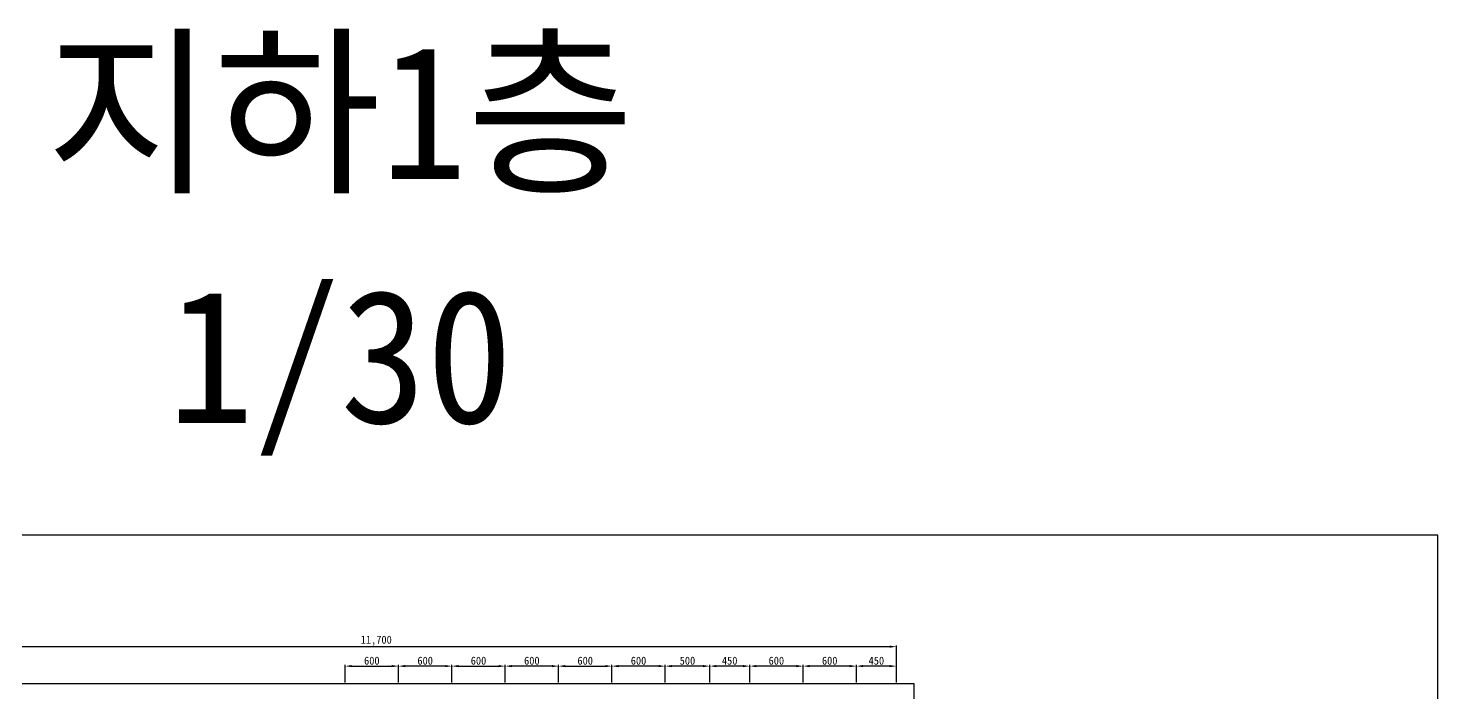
# Model space of a CAD drawing. Header units: millimetres. Extents: x 298577 to 322457, y -54271 to -33089.
# Drawn here: x 306602 to 322457, y -40565 to -33089 of the extents above; entities that cross this region are included whole.
import ezdxf
from ezdxf.enums import TextEntityAlignment as Align

# ---------------------------------------------------------------- set-up
doc = ezdxf.new("R2010")
doc.units = ezdxf.units.MM
doc.layers.add('TX-PAPR', color=2, linetype='Continuous', plot=False)
for name, color, linetype in [('TZ-BASE', 253, 'Continuous'), ('TZ-DIMS', 1, 'Continuous'), ('TZ-TEXT', 3, 'Continuous')]:
    doc.layers.add(name, color=color, linetype=linetype)
doc.styles.get("Standard").update_dxf_attribs({"font": 'GulimChe.ttf'})
doc.dimstyles.new('D30', dxfattribs={"dimscale": 30, "dimtxt": 3, "dimasz": 2.5, "dimexe": 0.5, "dimexo": 0.5, "dimgap": 0.5, "dimtad": 1, "dimdec": 0, "dimzin": 1, "dimdsep": 46, "dimlunit": 6, "dimtxsty": 'Standard', "dimcen": 1, "dimclrd": 1, "dimclre": 1, "dimclrt": 3, "dimadec": 0, "dimazin": 0, "dimtfac": 1, "dimtdec": 0, "dimtix": 1, "dimtmove": 2, "dimatfit": 3, "dimfxl": 0, "dimtvp": 2, "dimlwd": -1, "dimlwe": -1, "dimarcsym": 0})

# ---------------------------------------------------------------- blocks, each defined once
blk = doc.blocks.new('*D756')
at = {"layer": 'DEFPOINTS', "color": 0}
for p in [(315917, -40265), (315917, -40465), (316367, -40465)]:
    blk.add_point(p, dxfattribs=at)
at = {"layer": 'TZ-DIMS', "color": 1}
for p, q in [((315917, -40450), (315917, -40250)), ((316292, -40265), (315992, -40265)), ((316367, -40450), (316367, -40250))]:
    blk.add_line(p, q, dxfattribs=at)
for points in [[(315992, -40252), (315992, -40277), (315917, -40265)], [(316292, -40252), (316292, -40277), (316367, -40265)]]:
    blk.add_solid(points, dxfattribs=at)
at = {"layer": 'TZ-DIMS', "color": 3, "insert": (316142, -40204), "char_height": 90, "attachment_point": 5}
blk.add_mtext('450', dxfattribs=at)
blk = doc.blocks.new('*D757')
at = {"layer": 'DEFPOINTS', "color": 0}
for p in [(315317, -40265), (315317, -40465), (315917, -40465)]:
    blk.add_point(p, dxfattribs=at)
at = {"layer": 'TZ-DIMS', "color": 1}
for p, q in [((315317, -40450), (315317, -40250)), ((315842, -40265), (315392, -40265)), ((315917, -40450), (315917, -40250))]:
    blk.add_line(p, q, dxfattribs=at)
for points in [[(315392, -40252), (315392, -40277), (315317, -40265)], [(315842, -40252), (315842, -40277), (315917, -40265)]]:
    blk.add_solid(points, dxfattribs=at)
at = {"layer": 'TZ-DIMS', "color": 3, "insert": (315617, -40204), "char_height": 90, "attachment_point": 5}
blk.add_mtext('600', dxfattribs=at)
blk = doc.blocks.new('*D758')
at = {"layer": 'DEFPOINTS', "color": 0}
for p in [(314717, -40265), (314717, -40465), (315317, -40465)]:
    blk.add_point(p, dxfattribs=at)
at = {"layer": 'TZ-DIMS', "color": 1}
for p, q in [((314717, -40450), (314717, -40250)), ((315242, -40265), (314792, -40265)), ((315317, -40450), (315317, -40250))]:
    blk.add_line(p, q, dxfattribs=at)
for points in [[(314792, -40252), (314792, -40277), (314717, -40265)], [(315242, -40252), (315242, -40277), (315317, -40265)]]:
    blk.add_solid(points, dxfattribs=at)
at = {"layer": 'TZ-DIMS', "color": 3, "insert": (315017, -40204), "char_height": 90, "attachment_point": 5}
blk.add_mtext('600', dxfattribs=at)
blk = doc.blocks.new('*D759')
at = {"layer": 'DEFPOINTS', "color": 0}
for p in [(314267, -40265), (314267, -40465), (314717, -40465)]:
    blk.add_point(p, dxfattribs=at)
at = {"layer": 'TZ-DIMS', "color": 1}
for p, q in [((314267, -40450), (314267, -40250)), ((314642, -40265), (314342, -40265)), ((314717, -40450), (314717, -40250))]:
    blk.add_line(p, q, dxfattribs=at)
for points in [[(314342, -40252), (314342, -40277), (314267, -40265)], [(314642, -40252), (314642, -40277), (314717, -40265)]]:
    blk.add_solid(points, dxfattribs=at)
at = {"layer": 'TZ-DIMS', "color": 3, "insert": (314492, -40204), "char_height": 90, "attachment_point": 5}
blk.add_mtext('450', dxfattribs=at)
blk = doc.blocks.new('*D760')
at = {"layer": 'DEFPOINTS', "color": 0}
for p in [(313767, -40265), (313767, -40465), (314267, -40465)]:
    blk.add_point(p, dxfattribs=at)
at = {"layer": 'TZ-DIMS', "color": 1}
for p, q in [((313767, -40450), (313767, -40250)), ((314192, -40265), (313842, -40265)), ((314267, -40450), (314267, -40250))]:
    blk.add_line(p, q, dxfattribs=at)
for points in [[(313842, -40252), (313842, -40277), (313767, -40265)], [(314192, -40252), (314192, -40277), (314267, -40265)]]:
    blk.add_solid(points, dxfattribs=at)
at = {"layer": 'TZ-DIMS', "color": 3, "insert": (314017, -40204), "char_height": 90, "attachment_point": 5}
blk.add_mtext('500', dxfattribs=at)
blk = doc.blocks.new('*D761')
at = {"layer": 'DEFPOINTS', "color": 0}
for p in [(313167, -40265), (313167, -40465), (313767, -40465)]:
    blk.add_point(p, dxfattribs=at)
at = {"layer": 'TZ-DIMS', "color": 1}
for p, q in [((313167, -40450), (313167, -40250)), ((313692, -40265), (313242, -40265)), ((313767, -40450), (313767, -40250))]:
    blk.add_line(p, q, dxfattribs=at)
for points in [[(313242, -40252), (313242, -40277), (313167, -40265)], [(313692, -40252), (313692, -40277), (313767, -40265)]]:
    blk.add_solid(points, dxfattribs=at)
at = {"layer": 'TZ-DIMS', "color": 3, "insert": (313467, -40204), "char_height": 90, "attachment_point": 5}
blk.add_mtext('600', dxfattribs=at)
blk = doc.blocks.new('*D762')
at = {"layer": 'DEFPOINTS', "color": 0}
for p in [(313167, -40265), (312567, -40465), (313167, -40465)]:
    blk.add_point(p, dxfattribs=at)
at = {"layer": 'TZ-DIMS', "color": 1}
for p, q in [((312567, -40450), (312567, -40250)), ((312642, -40265), (313092, -40265)), ((313167, -40450), (313167, -40250))]:
    blk.add_line(p, q, dxfattribs=at)
for points in [[(312642, -40252), (312642, -40277), (312567, -40265)], [(313092, -40252), (313092, -40277), (313167, -40265)]]:
    blk.add_solid(points, dxfattribs=at)
at = {"layer": 'TZ-DIMS', "color": 3, "insert": (312867, -40204), "char_height": 90, "attachment_point": 5}
blk.add_mtext('600', dxfattribs=at)
blk = doc.blocks.new('*D763')
at = {"layer": 'DEFPOINTS', "color": 0}
for p in [(311967, -40265), (311367, -40465), (311967, -40465)]:
    blk.add_point(p, dxfattribs=at)
at = {"layer": 'TZ-DIMS', "color": 1}
for p, q in [((311367, -40450), (311367, -40250)), ((311442, -40265), (311892, -40265)), ((311967, -40450), (311967, -40250))]:
    blk.add_line(p, q, dxfattribs=at)
for points in [[(311442, -40252), (311442, -40277), (311367, -40265)], [(311892, -40252), (311892, -40277), (311967, -40265)]]:
    blk.add_solid(points, dxfattribs=at)
at = {"layer": 'TZ-DIMS', "color": 3, "insert": (311667, -40204), "char_height": 90, "attachment_point": 5}
blk.add_mtext('600', dxfattribs=at)
blk = doc.blocks.new('*D764')
at = {"layer": 'DEFPOINTS', "color": 0}
for p in [(311967, -40265), (311967, -40465), (312567, -40465)]:
    blk.add_point(p, dxfattribs=at)
at = {"layer": 'TZ-DIMS', "color": 1}
for p, q in [((311967, -40450), (311967, -40250)), ((312492, -40265), (312042, -40265)), ((312567, -40450), (312567, -40250))]:
    blk.add_line(p, q, dxfattribs=at)
for points in [[(312042, -40252), (312042, -40277), (311967, -40265)], [(312492, -40252), (312492, -40277), (312567, -40265)]]:
    blk.add_solid(points, dxfattribs=at)
at = {"layer": 'TZ-DIMS', "color": 3, "insert": (312267, -40204), "char_height": 90, "attachment_point": 5}
blk.add_mtext('600', dxfattribs=at)
blk = doc.blocks.new('*D765')
at = {"layer": 'DEFPOINTS', "color": 0}
for p in [(310767, -40265), (310767, -40465), (311367, -40465)]:
    blk.add_point(p, dxfattribs=at)
at = {"layer": 'TZ-DIMS', "color": 1}
for p, q in [((310767, -40450), (310767, -40250)), ((311292, -40265), (310842, -40265)), ((311367, -40450), (311367, -40250))]:
    blk.add_line(p, q, dxfattribs=at)
for points in [[(310842, -40252), (310842, -40277), (310767, -40265)], [(311292, -40252), (311292, -40277), (311367, -40265)]]:
    blk.add_solid(points, dxfattribs=at)
at = {"layer": 'TZ-DIMS', "color": 3, "insert": (311067, -40204), "char_height": 90, "attachment_point": 5}
blk.add_mtext('600', dxfattribs=at)
blk = doc.blocks.new('*D766')
at = {"layer": 'DEFPOINTS', "color": 0}
for p in [(310767, -40265), (310167, -40465), (310767, -40465)]:
    blk.add_point(p, dxfattribs=at)
at = {"layer": 'TZ-DIMS', "color": 1}
for p, q in [((310167, -40450), (310167, -40250)), ((310242, -40265), (310692, -40265)), ((310767, -40450), (310767, -40250))]:
    blk.add_line(p, q, dxfattribs=at)
for points in [[(310242, -40252), (310242, -40277), (310167, -40265)], [(310692, -40252), (310692, -40277), (310767, -40265)]]:
    blk.add_solid(points, dxfattribs=at)
at = {"layer": 'TZ-DIMS', "color": 3, "insert": (310467, -40204), "char_height": 90, "attachment_point": 5}
blk.add_mtext('600', dxfattribs=at)
blk = doc.blocks.new('*D767')
at = {"layer": 'DEFPOINTS', "color": 0}
for p in [(304667, -40046), (304667, -40465), (316367, -40465)]:
    blk.add_point(p, dxfattribs=at)
at = {"layer": 'TZ-DIMS', "color": 1}
for p, q in [((304667, -40450), (304667, -40031)), ((316292, -40046), (304742, -40046)), ((316367, -40450), (316367, -40031))]:
    blk.add_line(p, q, dxfattribs=at)
for points in [[(304742, -40033), (304742, -40058), (304667, -40046)], [(316292, -40033), (316292, -40058), (316367, -40046)]]:
    blk.add_solid(points, dxfattribs=at)
at = {"layer": 'TZ-DIMS', "color": 3, "insert": (310517, -39979), "char_height": 90, "attachment_point": 5}
blk.add_mtext('11,700', dxfattribs=at)

msp = doc.modelspace()

# ---------------------------------------------------------------- linework, layer by layer
at = {"layer": 'TX-PAPR'}
msp.add_lwpolyline([(298576.9, -54270.8), (322456.9, -54270.8), (322456.9, -38790.8), (298576.9, -38790.8)], close=True, dxfattribs=at)
at = {"layer": 'TZ-BASE'}
msp.add_lwpolyline([(311866.9, -53714.8), (316566.9, -53714.8), (316566.9, -40464.8), (304466.9, -40464.8), (304466.9, -53714.8), (309266.9, -53714.8)], dxfattribs=at)

# ---------------------------------------------------------------- texts
at = {"layer": 'TZ-TEXT'}
for s, p in [('지하1층', (310111, -34035.6)), ('1/30', (310111, -36780.9))]:
    msp.add_text(s, height=1500, dxfattribs=at).set_placement(p, align=Align.MIDDLE_CENTER)

# ---------------------------------------------------------------- dimensions: what is measured, and where the dimension line sits
at = {"layer": 'TZ-DIMS'}
for base, p1, p2, picture, middle in [((304666.9, -40045.7), (316366.9, -40464.8), (304666.9, -40464.8), '*D767', (310516.9, -39979)), ((310766.9, -40264.8), (311366.9, -40464.8), (310766.9, -40464.8), '*D765', (311066.9, -40203.8)), ((311966.9, -40264.8), (312566.9, -40464.8), (311966.9, -40464.8), '*D764', (312266.9, -40203.8)), ((313166.9, -40264.8), (313766.9, -40464.8), (313166.9, -40464.8), '*D761', (313466.9, -40203.8)), ((313766.9, -40264.8), (314266.9, -40464.8), (313766.9, -40464.8), '*D760', (314016.9, -40203.8)), ((314266.9, -40264.8), (314716.9, -40464.8), (314266.9, -40464.8), '*D759', (314491.9, -40203.7)), ((314716.9, -40264.8), (315316.9, -40464.8), (314716.9, -40464.8), '*D758', (315016.9, -40203.8)), ((315316.9, -40264.8), (315916.9, -40464.8), (315316.9, -40464.8), '*D757', (315616.9, -40203.8)), ((315916.9, -40264.8), (316366.9, -40464.8), (315916.9, -40464.8), '*D756', (316141.9, -40203.7))]:
    dim = msp.add_linear_dim(base=base, p1=p1, p2=p2, dimstyle='D30', dxfattribs=at)
    dim.commit()
    dim.dimension.update_dxf_attribs({"geometry": picture, "text_midpoint": middle})
for base, p1, p2, picture, middle in [((310766.9, -40264.8), (310166.9, -40464.8), (310766.9, -40464.8), '*D766', (310466.9, -40203.8)), ((311966.9, -40264.8), (311366.9, -40464.8), (311966.9, -40464.8), '*D763', (311666.9, -40203.8)), ((313166.9, -40264.8), (312566.9, -40464.8), (313166.9, -40464.8), '*D762', (312866.9, -40203.8))]:
    dim = msp.add_linear_dim(base=base, p1=p1, p2=p2, angle=180, dimstyle='D30', dxfattribs=at)
    dim.commit()
    dim.dimension.update_dxf_attribs({"geometry": picture, "text_midpoint": middle})

doc.saveas('drawing.dxf')
